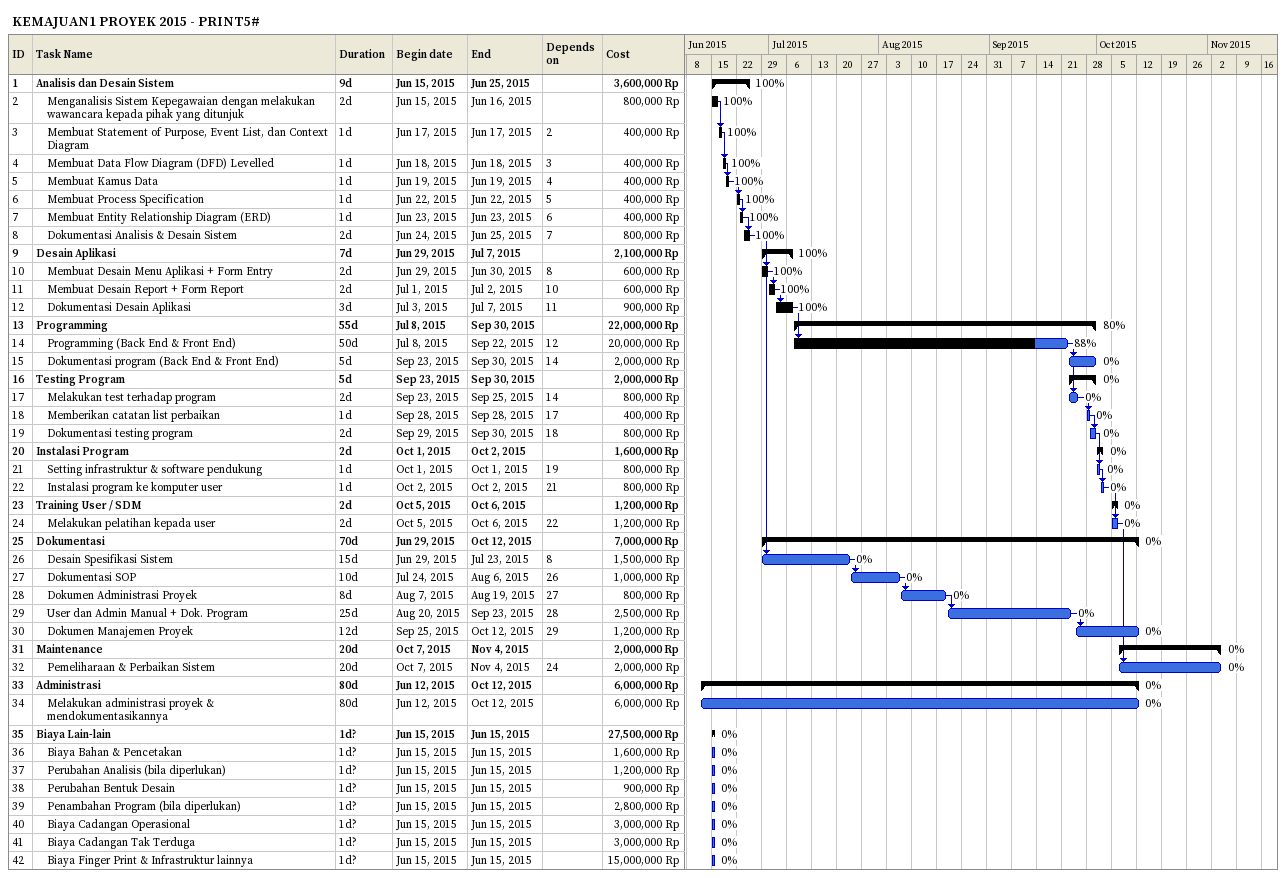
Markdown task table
KEMAJUAN1 PROYEK 2015 - PRINT5#

| ID | Level | Task | Duration | Start | Finish | Predecessors | % complete | Cost (Rp) |
|---|---|---|---|---|---|---|---|---|
| 1 | 1 | **Analisis dan Desain Sistem** | 9d | 2015-06-15 | 2015-06-25 |  | 100 | 3600000 |
| 2 | 2 | Menganalisis Sistem Kepegawaian dengan melakukan wawancara kepada pihak yang ditunjuk | 2d | 2015-06-15 | 2015-06-16 |  | 100 | 800000 |
| 3 | 2 | Membuat Statement of Purpose, Event List, dan Context Diagram | 1d | 2015-06-17 | 2015-06-17 | 2 | 100 | 400000 |
| 4 | 2 | Membuat Data Flow Diagram (DFD) Levelled | 1d | 2015-06-18 | 2015-06-18 | 3 | 100 | 400000 |
| 5 | 2 | Membuat Kamus Data | 1d | 2015-06-19 | 2015-06-19 | 4 | 100 | 400000 |
| 6 | 2 | Membuat Process Specification | 1d | 2015-06-22 | 2015-06-22 | 5 | 100 | 400000 |
| 7 | 2 | Membuat Entity Relationship Diagram (ERD) | 1d | 2015-06-23 | 2015-06-23 | 6 | 100 | 400000 |
| 8 | 2 | Dokumentasi Analisis & Desain Sistem | 2d | 2015-06-24 | 2015-06-25 | 7 | 100 | 800000 |
| 9 | 1 | **Desain Aplikasi** | 7d | 2015-06-29 | 2015-07-07 |  | 100 | 2100000 |
| 10 | 2 | Membuat Desain Menu Aplikasi + Form Entry | 2d | 2015-06-29 | 2015-06-30 | 8 | 100 | 600000 |
| 11 | 2 | Membuat Desain Report + Form Report | 2d | 2015-07-01 | 2015-07-02 | 10 | 100 | 600000 |
| 12 | 2 | Dokumentasi Desain Aplikasi | 3d | 2015-07-03 | 2015-07-07 | 11 | 100 | 900000 |
| 13 | 1 | **Programming** | 55d | 2015-07-08 | 2015-09-30 |  | 80 | 22000000 |
| 14 | 2 | Programming (Back End & Front End) | 50d | 2015-07-08 | 2015-09-22 | 12 | 88 | 20000000 |
| 15 | 2 | Dokumentasi program (Back End & Front End) | 5d | 2015-09-23 | 2015-09-30 | 14 | 0 | 2000000 |
| 16 | 1 | **Testing Program** | 5d | 2015-09-23 | 2015-09-30 |  | 0 | 2000000 |
| 17 | 2 | Melakukan test terhadap program | 2d | 2015-09-23 | 2015-09-25 | 14 | 0 | 800000 |
| 18 | 2 | Memberikan catatan list perbaikan | 1d | 2015-09-28 | 2015-09-28 | 17 | 0 | 400000 |
| 19 | 2 | Dokumentasi testing program | 2d | 2015-09-29 | 2015-09-30 | 18 | 0 | 800000 |
| 20 | 1 | **Instalasi Program** | 2d | 2015-10-01 | 2015-10-02 |  | 0 | 1600000 |
| 21 | 2 | Setting infrastruktur & software pendukung | 1d | 2015-10-01 | 2015-10-01 | 19 | 0 | 800000 |
| 22 | 2 | Instalasi program ke komputer user | 1d | 2015-10-02 | 2015-10-02 | 21 | 0 | 800000 |
| 23 | 1 | **Training User / SDM** | 2d | 2015-10-05 | 2015-10-06 |  | 0 | 1200000 |
| 24 | 2 | Melakukan pelatihan kepada user | 2d | 2015-10-05 | 2015-10-06 | 22 | 0 | 1200000 |
| 25 | 1 | **Dokumentasi** | 70d | 2015-06-29 | 2015-10-12 |  | 0 | 7000000 |
| 26 | 2 | Desain Spesifikasi Sistem | 15d | 2015-06-29 | 2015-07-23 | 8 | 0 | 1500000 |
| 27 | 2 | Dokumentasi SOP | 10d | 2015-07-24 | 2015-08-06 | 26 | 0 | 1000000 |
| 28 | 2 | Dokumen Administrasi Proyek | 8d | 2015-08-07 | 2015-08-19 | 27 | 0 | 800000 |
| 29 | 2 | User dan Admin Manual + Dok. Program | 25d | 2015-08-20 | 2015-09-23 | 28 | 0 | 2500000 |
| 30 | 2 | Dokumen Manajemen Proyek | 12d | 2015-09-25 | 2015-10-12 | 29 | 0 | 1200000 |
| 31 | 1 | **Maintenance** | 20d | 2015-10-07 | 2015-11-04 |  | 0 | 2000000 |
| 32 | 2 | Pemeliharaan & Perbaikan Sistem | 20d | 2015-10-07 | 2015-11-04 | 24 | 0 | 2000000 |
| 33 | 1 | **Administrasi** | 80d | 2015-06-12 | 2015-10-12 |  | 0 | 6000000 |
| 34 | 2 | Melakukan administrasi proyek & mendokumentasikannya | 80d | 2015-06-12 | 2015-10-12 |  | 0 | 6000000 |
| 35 | 1 | **Biaya Lain-lain** | 1d? | 2015-06-15 | 2015-06-15 |  | 0 | 27500000 |
| 36 | 2 | Biaya Bahan & Pencetakan | 1d? | 2015-06-15 | 2015-06-15 |  | 0 | 1600000 |
| 37 | 2 | Perubahan Analisis (bila diperlukan) | 1d? | 2015-06-15 | 2015-06-15 |  | 0 | 1200000 |
| 38 | 2 | Perubahan Bentuk Desain | 1d? | 2015-06-15 | 2015-06-15 |  | 0 | 900000 |
| 39 | 2 | Penambahan Program (bila diperlukan) | 1d? | 2015-06-15 | 2015-06-15 |  | 0 | 2800000 |
| 40 | 2 | Biaya Cadangan Operasional | 1d? | 2015-06-15 | 2015-06-15 |  | 0 | 3000000 |
| 41 | 2 | Biaya Cadangan Tak Terduga | 1d? | 2015-06-15 | 2015-06-15 |  | 0 | 3000000 |
| 42 | 2 | Biaya Finger Print & Infrastruktur lainnya | 1d? | 2015-06-15 | 2015-06-15 |  | 0 | 15000000 |
